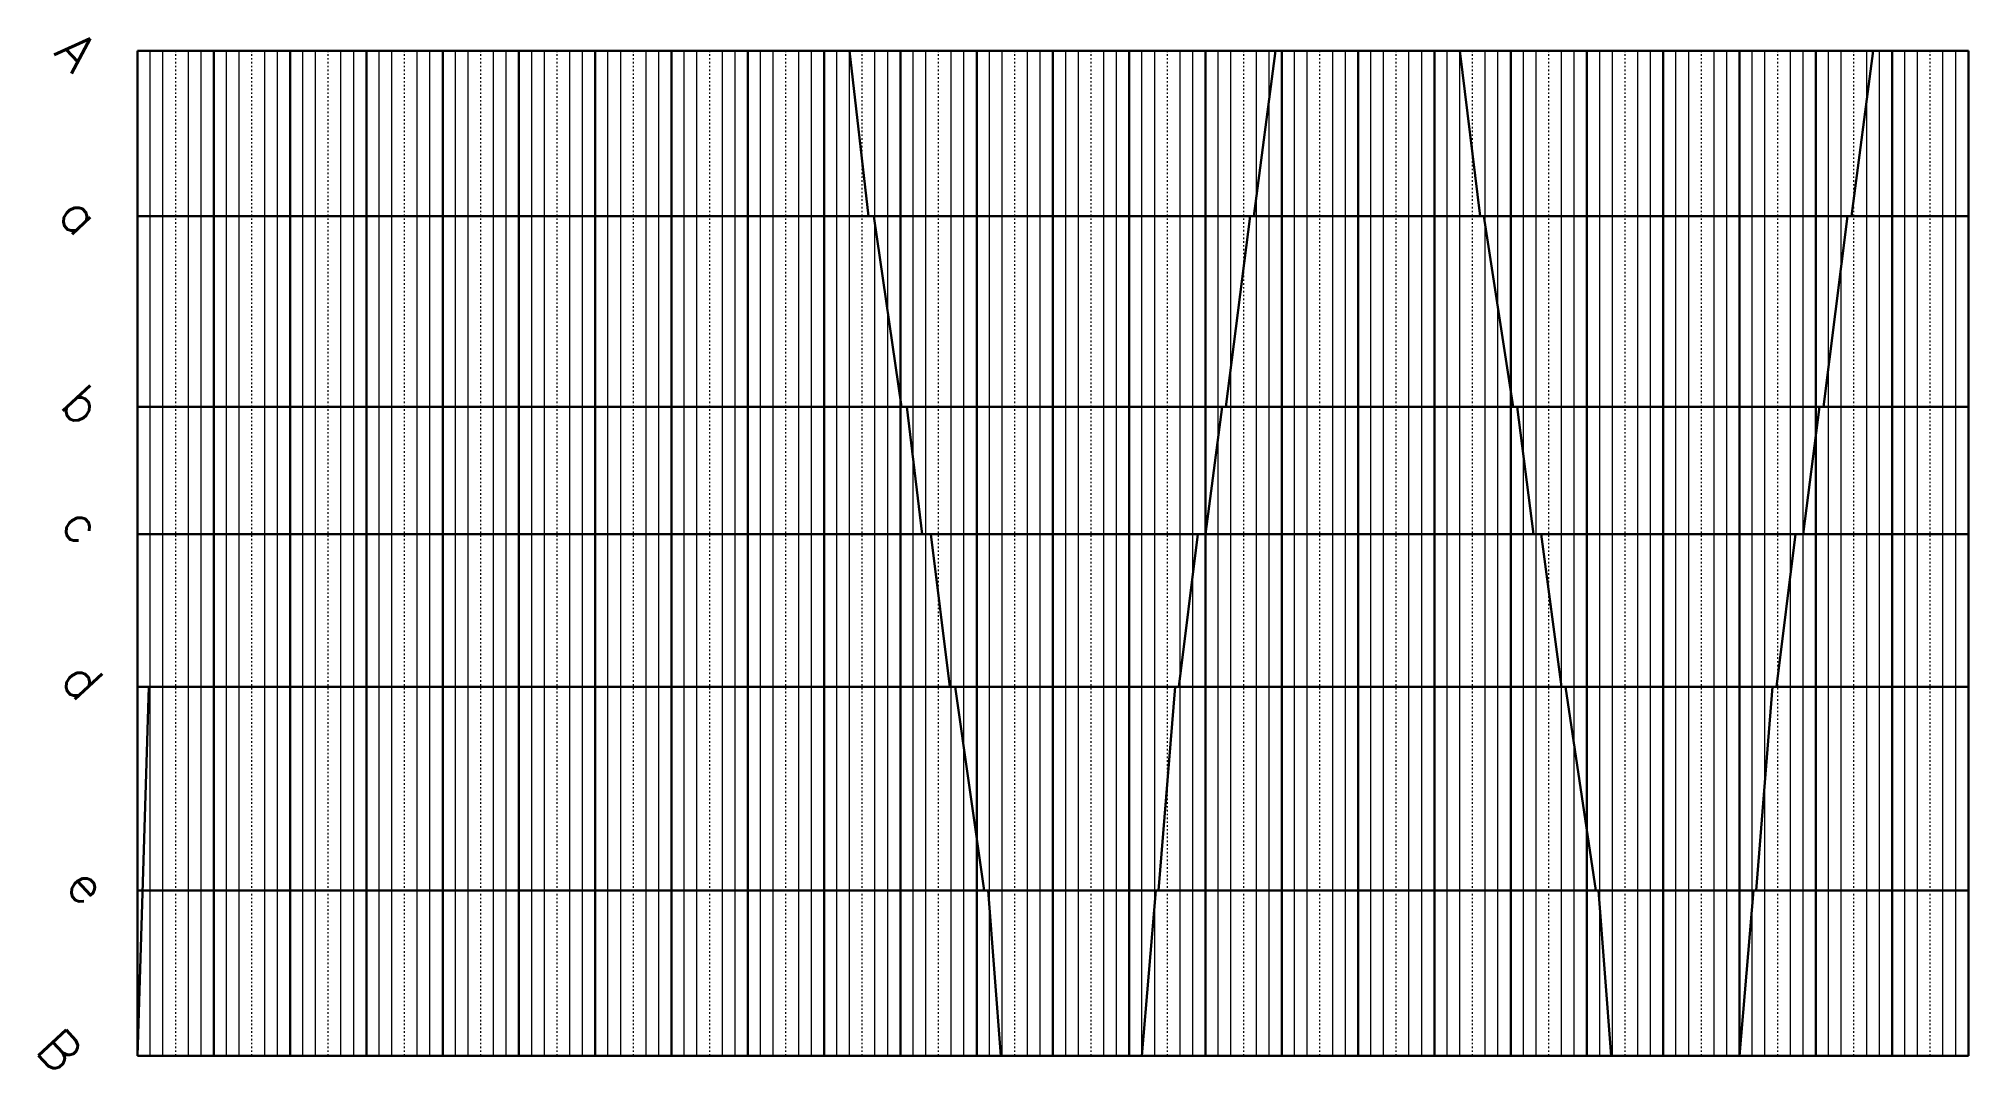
# Model space of a CAD drawing. Header units: millimetres. Extents: x -778 to 14400, y -100 to 7995.
import ezdxf

# ---------------------------------------------------------------- set-up
doc = ezdxf.new("R2010")
doc.units = ezdxf.units.MM
doc.linetypes.add('ACAD_ISO03W100', pattern=[30, 12, -18])
for name, color, linetype in [('客车运行线', 7, 'Continuous'), ('格1', 7, 'Continuous'), ('格3', 7, 'ACAD_ISO03W100'), ('运行线', 7, 'Continuous')]:
    doc.layers.add(name, color=color, linetype=linetype)
doc.layers.add('格2', color=7, linetype='Continuous', lineweight=30)
doc.styles.get("Standard").update_dxf_attribs({"font": 'txt', "bigfont": 'gbcbig.shx'})

msp = doc.modelspace()

# ---------------------------------------------------------------- linework, layer by layer
at = {"layer": '客车运行线', "lineweight": 30}
for p, q in [((5600, 7900), (5750, 6600)), ((8780, 6600), (8950, 7900)), ((10400, 7900), (10560, 6600)), ((13480, 6600), (13650, 7900)), ((5790, 6600), (6010, 5100)), ((8560, 5100), (8750, 6600)), ((10590, 6600), (10820, 5100)), ((13260, 5100), (13450, 6600)), ((6050, 5100), (6170, 4100)), ((8400, 4100), (8530, 5100)), ((10850, 5100), (10980, 4100)), ((13100, 4100), (13230, 5100)), ((6240, 4100), (6390, 2900)), ((8190, 2900), (8340, 4100)), ((11040, 4100), (11200, 2900)), ((12890, 2900), (13040, 4100)), ((0, 0), (90, 2900)), ((0, 0), (90, 2900)), ((6430, 2900), (6660, 1300)), ((8030, 1300), (8160, 2900)), ((11230, 2900), (11470, 1300)), ((12730, 1300), (12860, 2900)), ((6690, 1300), (6790, 0)), ((7900, 0), (8010, 1300)), ((11490, 1300), (11590, 0)), ((12600, 0), (12710, 1300))]:
    msp.add_line(p, q, dxfattribs=at)
at = {"layer": '格1', "lineweight": 30}
for p, q in [((0, 0), (0, 7900)), ((0, 7900), (14400, 7900)), ((600, 0), (600, 7900)), ((1200, 0), (1200, 7900)), ((1800, 0), (1800, 7900)), ((2400, 0), (2400, 7900)), ((3000, 0), (3000, 7900)), ((3600, 0), (3600, 7900)), ((4200, 0), (4200, 7900)), ((4800, 0), (4800, 7900)), ((5400, 0), (5400, 7900)), ((6000, 0), (6000, 7900)), ((6600, 0), (6600, 7900)), ((7200, 0), (7200, 7900)), ((7800, 0), (7800, 7900)), ((8400, 0), (8400, 7900)), ((9000, 0), (9000, 7900)), ((9600, 0), (9600, 7900)), ((10200, 0), (10200, 7900)), ((10800, 0), (10800, 7900)), ((11400, 0), (11400, 7900)), ((12000, 0), (12000, 7900)), ((12600, 0), (12600, 7900)), ((13200, 0), (13200, 7900)), ((13800, 0), (13800, 7900)), ((14400, 0), (14400, 7900)), ((0, 6600), (14400, 6600)), ((0, 5100), (14400, 5100)), ((0, 4100), (14400, 4100)), ((0, 2900), (14400, 2900)), ((0, 1300), (14400, 1300)), ((0, 0), (14400, 0))]:
    msp.add_line(p, q, dxfattribs=at)
at = {"layer": '格2', "lineweight": 15}
for p, q in [((100, 0), (100, 7900)), ((200, 0), (200, 7900)), ((400, 0), (400, 7900)), ((500, 0), (500, 7900)), ((700, 0), (700, 7900)), ((800, 0), (800, 7900)), ((1000, 0), (1000, 7900)), ((1100, 0), (1100, 7900)), ((1300, 0), (1300, 7900)), ((1400, 0), (1400, 7900)), ((1600, 0), (1600, 7900)), ((1700, 0), (1700, 7900)), ((1900, 0), (1900, 7900)), ((2000, 0), (2000, 7900)), ((2200, 0), (2200, 7900)), ((2300, 0), (2300, 7900)), ((2500, 0), (2500, 7900)), ((2600, 0), (2600, 7900)), ((2800, 0), (2800, 7900)), ((2900, 0), (2900, 7900)), ((3100, 0), (3100, 7900)), ((3200, 0), (3200, 7900)), ((3400, 0), (3400, 7900)), ((3500, 0), (3500, 7900)), ((3700, 0), (3700, 7900)), ((3800, 0), (3800, 7900)), ((4000, 0), (4000, 7900)), ((4100, 0), (4100, 7900)), ((4300, 0), (4300, 7900)), ((4400, 0), (4400, 7900)), ((4600, 0), (4600, 7900)), ((4700, 0), (4700, 7900)), ((4900, 0), (4900, 7900)), ((5000, 0), (5000, 7900)), ((5200, 0), (5200, 7900)), ((5300, 0), (5300, 7900)), ((5500, 0), (5500, 7900)), ((5600, 0), (5600, 7900)), ((5800, 0), (5800, 7900)), ((5900, 0), (5900, 7900)), ((6100, 0), (6100, 7900)), ((6200, 0), (6200, 7900)), ((6400, 0), (6400, 7900)), ((6500, 0), (6500, 7900)), ((6700, 0), (6700, 7900)), ((6800, 0), (6800, 7900)), ((7000, 0), (7000, 7900)), ((7100, 0), (7100, 7900)), ((7300, 0), (7300, 7900)), ((7400, 0), (7400, 7900)), ((7600, 0), (7600, 7900)), ((7700, 0), (7700, 7900)), ((7900, 0), (7900, 7900)), ((8000, 0), (8000, 7900)), ((8200, 0), (8200, 7900)), ((8300, 0), (8300, 7900)), ((8500, 0), (8500, 7900)), ((8600, 0), (8600, 7900)), ((8800, 0), (8800, 7900)), ((8900, 0), (8900, 7900)), ((9100, 0), (9100, 7900)), ((9200, 0), (9200, 7900)), ((9400, 0), (9400, 7900)), ((9500, 0), (9500, 7900)), ((9700, 0), (9700, 7900)), ((9800, 0), (9800, 7900)), ((10000, 0), (10000, 7900)), ((10100, 0), (10100, 7900)), ((10300, 0), (10300, 7900)), ((10400, 0), (10400, 7900)), ((10600, 0), (10600, 7900)), ((10700, 0), (10700, 7900)), ((10900, 0), (10900, 7900)), ((11000, 0), (11000, 7900)), ((11200, 0), (11200, 7900)), ((11300, 0), (11300, 7900)), ((11500, 0), (11500, 7900)), ((11600, 0), (11600, 7900)), ((11800, 0), (11800, 7900)), ((11900, 0), (11900, 7900)), ((12100, 0), (12100, 7900)), ((12200, 0), (12200, 7900)), ((12400, 0), (12400, 7900)), ((12500, 0), (12500, 7900)), ((12700, 0), (12700, 7900)), ((12800, 0), (12800, 7900)), ((13000, 0), (13000, 7900)), ((13100, 0), (13100, 7900)), ((13300, 0), (13300, 7900)), ((13400, 0), (13400, 7900)), ((13600, 0), (13600, 7900)), ((13700, 0), (13700, 7900)), ((13900, 0), (13900, 7900)), ((14000, 0), (14000, 7900)), ((14200, 0), (14200, 7900)), ((14300, 0), (14300, 7900))]:
    msp.add_line(p, q, dxfattribs=at)
at = {"layer": '格3', "linetype": 'ACAD_ISO03W100', "lineweight": 15}
for p, q in [((300, 0), (300, 7900)), ((900, 0), (900, 7900)), ((1500, 0), (1500, 7900)), ((2100, 0), (2100, 7900)), ((2700, 0), (2700, 7900)), ((3300, 0), (3300, 7900)), ((3900, 0), (3900, 7900)), ((4500, 0), (4500, 7900)), ((5100, 0), (5100, 7900)), ((5700, 0), (5700, 7900)), ((6300, 0), (6300, 7900)), ((6900, 0), (6900, 7900)), ((7500, 0), (7500, 7900)), ((8100, 0), (8100, 7900)), ((8700, 0), (8700, 7900)), ((9300, 0), (9300, 7900)), ((9900, 0), (9900, 7900)), ((10500, 0), (10500, 7900)), ((11100, 0), (11100, 7900)), ((11700, 0), (11700, 7900)), ((12300, 0), (12300, 7900)), ((12900, 0), (12900, 7900)), ((13500, 0), (13500, 7900)), ((14100, 0), (14100, 7900))]:
    msp.add_line(p, q, dxfattribs=at)
at = {"layer": '运行线', "lineweight": 30}
msp.add_line((0, 0), (90, 2900), dxfattribs=at)

# ---------------------------------------------------------------- texts
at = {"layer": '格1', "lineweight": 20}
for s, p in [('A', (-665, 7878)), ('a', (-644, 6597)), ('b', (-623, 5105)), ('c', (-623, 4160)), ('d', (-623, 2941)), ('e', (-581, 1324)), ('B', (-812, 39))]:
    msp.add_text(s, height=294, rotation=312.9131, dxfattribs=at).set_placement(p)

doc.saveas('drawing.dxf')
